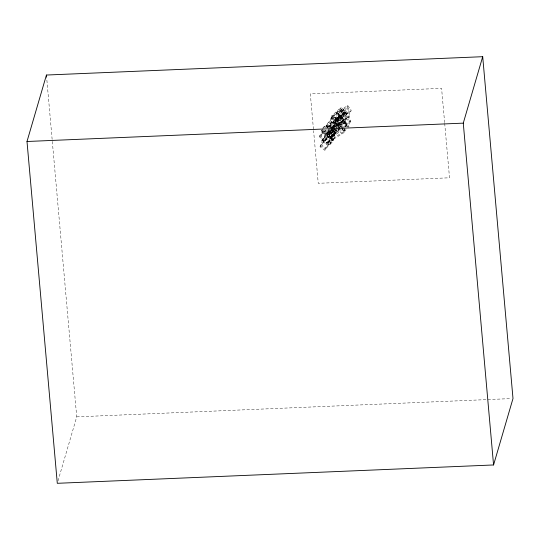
<?xml version="1.0" encoding="UTF-8"?>
<svg xmlns="http://www.w3.org/2000/svg" width="540" height="540" viewBox="0 0 540 540"><rect width="100%" height="100%" fill="white"/><g stroke="black" fill="none" stroke-linecap="round" stroke-linejoin="round"><path stroke-width="0.41" stroke-dasharray="2.7 2.03" d="M57.996 480.904L76.727 416.86L46.582 76.721M319.437 136.836L319.822 135.526L323.44 131.24L333.889 139.185L333.504 140.494L329.886 144.781L319.437 136.836L323.055 132.55L323.44 131.24M332.309 138.004L330.946 142.668L326.248 139.091L327.611 134.426L329.873 131.747L334.571 135.324L333.207 139.988L321.185 130.862L321.57 129.553M323.251 128.412L324.803 126.576L325.188 125.267L328.448 127.751M320.038 146.799L320.423 145.489L328.07 135.675L332.903 139.084L332.519 140.4L324.871 150.215L320.038 146.799L327.685 136.984L328.07 135.675M323.217 141.899L324.581 137.234L329.413 140.65L328.05 145.314L321.786 140.825L322.171 139.516L329.819 129.701L334.651 133.11L334.267 134.426L326.619 144.241L326.997 142.931L334.651 133.11M333.72 129.755L329.13 135.641L324.297 132.233L324.904 130.437M327.854 127.535L326.045 126.259L326.43 124.943L334.078 115.128L338.911 118.544L337.277 124.004L333.808 127.373M326.012 127.757L326.693 125.428L329.711 127.561M327.476 127.332L328.84 122.668L333.673 126.083L333.221 127.636M330.878 118.611L340.126 110.113L340.511 108.797L344.736 112.867L344.351 114.176L335.111 122.675L330.878 118.611L331.263 117.302L340.76 108.56L341.138 107.251L345.371 111.314L336.123 119.819L335.738 121.129L331.513 117.058L331.898 115.749L341.138 107.251M339.316 129.593L331.513 137.16L327.179 133.191L327.564 131.882L336.562 123.154L340.895 127.116L339.1 128.864M338.31 117.18L329.312 125.908L328.928 127.217L337.925 118.49L338.31 117.18L342.644 121.142L336.042 127.548M325.451 140.852L326.815 136.188L330.257 131.767L333.281 133.906L331.918 138.564L328.475 142.985L325.451 140.852L328.894 136.431L330.257 131.767M329.231 128.034L327.389 134.231L323.771 138.517L325.134 133.853L328.752 129.566M331.526 127.561L329.711 126.279L331.074 121.615L334.517 117.2L337.541 119.333L336.177 123.998L333.227 127.784M321.786 140.825L329.434 131.011L329.819 129.701M327.868 127.649L331.945 122.411L332.329 121.102L337.163 124.517L336.778 125.827L334.226 129.101M326.045 126.259L333.693 116.438L334.078 115.128M329.873 131.747L328.509 136.411L326.248 139.091M331.081 127.913L332.215 124.025L335.934 127.427M324.871 150.215L325.256 148.905L332.903 139.084M329.711 126.279L333.153 121.865L334.517 117.2M331.519 128.844L330.156 133.502L325.33 130.093M343.724 128.783L345.188 130.795L344.804 132.104L334.024 138.847L330.608 134.156L330.993 132.847L336.38 129.478M334.868 119.59L335.252 118.28L346.032 111.537L349.448 116.228L349.063 117.538L338.283 124.274L334.868 119.59L345.647 112.847L346.032 111.537M336.616 113.616L337 112.306L347.78 105.563L351.196 110.255L350.811 111.564L340.031 118.3L336.616 113.616L347.396 106.873L347.78 105.563M332.478 128.351L331.115 133.016L335.961 129.985L338.101 132.914L333.248 135.945L334.611 131.281L338.769 128.682M328.475 142.985L329.839 138.321L333.281 133.906M332.957 127.636L334.098 123.755L337.541 119.333M332.991 128.412L332.309 130.741L330.5 129.465M333.227 127.933L334.591 123.269L338.641 119.34L341.348 121.817L339.984 126.482L338.83 127.602M335.111 122.675L335.488 121.365L344.736 112.867M331.513 137.16L331.898 135.851L338.499 129.445M330.163 128.351L333.261 131.186L333.646 129.877M342.38 129.141L336.44 120.542L336.825 119.232L341.759 116.316L349.07 126.9M338.189 114.568L338.573 113.258L343.507 110.342L350.818 120.933L350.433 122.243L345.492 125.152L338.189 114.568L343.123 111.659L343.507 110.342M334.024 130.451L332.66 135.115L328.32 131.146M329.886 144.781L330.271 143.471L333.889 139.185M335.63 133.211L332.012 137.498L331.634 138.807L335.252 134.521L335.63 133.211L331.06 129.735M333.18 127.373L336.177 124.463L336.562 123.154M336.555 127.994L335.192 132.658L332.093 129.823M336.643 127.649L337.325 125.321L339.464 128.25L338.101 132.914M341.591 110.754L336.737 113.785L335.374 118.449L340.227 115.412L341.591 110.754L343.724 113.683L342.36 118.341L337.507 121.379L338.87 116.714L343.724 113.683M334.024 138.847L334.402 137.538L345.188 130.795M332.357 128.183L335.765 132.874L336.15 131.564L339.518 129.458M338.283 124.274L338.668 122.965L349.448 116.228M340.031 118.3L340.409 116.991L351.196 110.255M338.054 127.798L339.194 123.91L342.61 128.594L341.246 133.258L337.831 128.574M336.44 120.542L341.375 117.632L341.759 116.316M343.71 112.482L342.347 117.146L337.406 120.056L338.769 115.398L343.71 112.482L345.762 115.459L344.399 120.123L339.464 123.032L340.828 118.375L345.762 115.459M340.862 126.677L342.225 122.013L345.64 126.704M335.738 121.129L344.986 112.631L346.484 107.447L349.9 112.131L348.536 116.795M345.06 129.269L341.766 124.504L343.13 119.846L346.221 118.024L349.508 122.789L348.368 126.671M341.388 127.42L341.773 126.11L343.238 128.115M333.025 127.764L343.136 121.446L343.521 120.136L346.93 124.821L346.552 126.131L345.202 126.974M341.766 124.504L344.858 122.688L346.221 118.024M342.832 129.803L343.75 131.126L344.135 129.816L345.546 128.986M345.492 125.152L345.877 123.842L350.818 120.933M344.277 131.362L345.411 127.481M345.742 126.941L346.424 124.605L338.573 113.258M327.233 127.649L332.329 121.102M324.297 132.233L325.829 130.268M331.263 128.358L338.911 118.544M331.385 129.019L338.526 119.853L333.693 116.438M333.086 129.749L329.515 134.332L324.682 130.916M333.592 129.101L337.163 124.517M322.603 128.331L325.188 125.267M321.185 130.862L322.738 129.026M323.231 130.397L322.191 131.618L320.828 136.282L324.452 131.996M327.179 133.191L330.777 129.701M341.348 121.817L337.298 125.746L334.591 123.269M333.261 131.186L342.259 122.459L337.925 118.49M332.735 126.873L343.521 120.136M333.862 127.487L337.325 125.321M338.438 128.196L341.773 126.11M330.608 134.156L338.02 129.526M343.562 126.927L346.93 124.821M335.765 132.874L341.159 129.506M343.75 131.126L347.274 129.047M76.727 416.86L511.313 398.581M333.153 121.865L336.177 123.998M331.074 121.615L334.098 123.755M331.945 122.411L336.778 125.827M326.43 124.943L330.055 127.508M329.434 131.011L334.267 134.426M328.894 136.431L331.918 138.564M326.815 136.188L329.839 138.321M327.685 136.984L332.519 140.4M322.171 139.516L326.997 142.931M320.423 145.489L325.256 148.905M324.803 126.576L326.106 127.568M328.718 129.553L335.252 134.521M322.218 130.052L332.012 137.498M323.055 132.55L333.504 140.494M319.822 135.526L330.271 143.471M337.277 124.004L339.984 126.482M336.177 124.463L340.517 128.425M333.767 128.425L335.934 130.41M329.312 125.908L331.169 127.609M329.684 126.482L330.925 127.616M327.564 131.882L331.898 135.851M340.76 108.56L344.986 112.631M340.126 110.113L344.351 114.176M331.898 115.749L336.123 119.819M331.263 117.302L335.488 121.365M347.396 106.873L350.811 111.564M345.121 112.104L349.063 117.538M340.227 115.412L342.36 118.341M337 112.306L340.409 116.991M343.136 121.446L346.552 126.131M335.252 118.28L338.668 122.965M341.84 128.014L344.804 132.104M333.713 128.216L336.15 131.564M330.993 132.847L334.402 137.538M343.123 111.659L350.433 122.243M341.375 117.632L348.685 128.216M344.858 122.688L347.672 126.772M336.825 119.232L343.217 128.493M444.629 122.621L441.592 88.351L310.318 93.872L313.504 129.816M444.704 123.458L449.516 177.788L318.249 183.31L313.578 130.646M322.427 139.995L321.064 144.659L325.897 148.075L327.26 143.411L322.427 139.995M343.454 109.343L342.09 114.001L345.506 118.692L346.869 114.028L343.454 109.343"/><path stroke-width="0.81" d="M27 141.494L46.433 75.04L482.706 56.693L513 398.507L493.567 464.96L57.294 483.307L27 141.494L463.273 123.14L482.706 56.693M463.273 123.14L493.567 464.96M46.433 75.04L46.582 76.721"/></g></svg>
